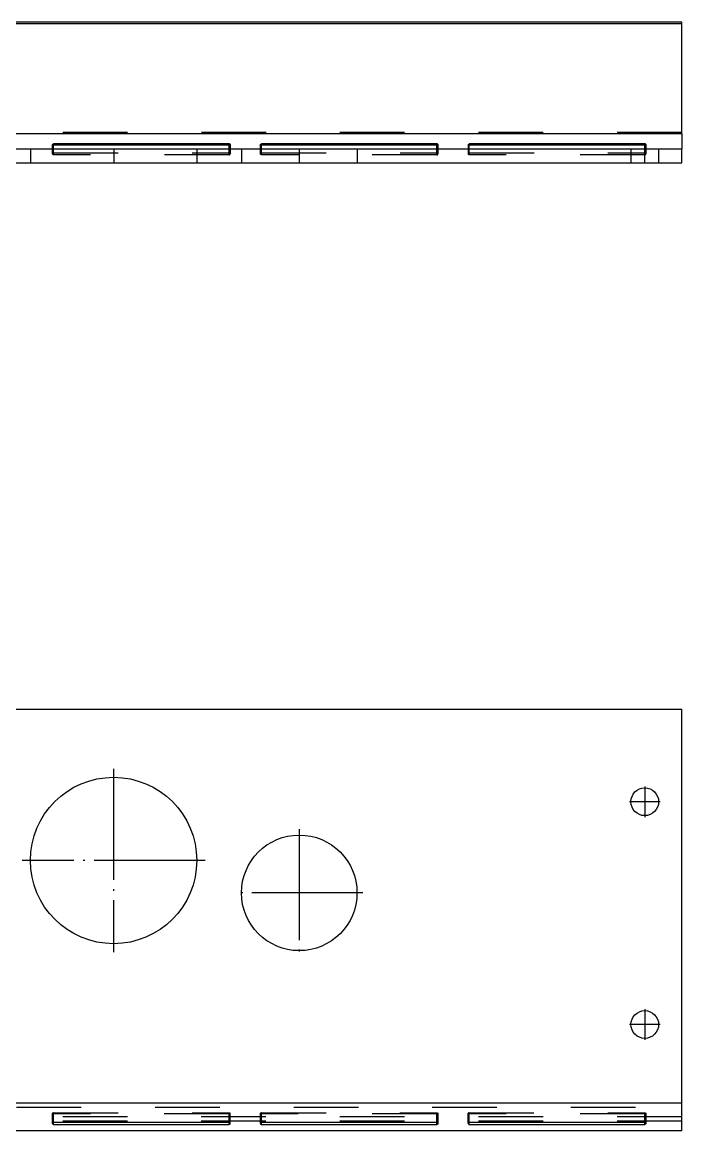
# Model space of a CAD drawing. Header units: millimetres. Extents: x 0 to 426, y 0 to 302.
# Drawn here: x 149.4 to 185.1, y 152.6 to 212.6 of the extents above; entities that cross this region are included whole.
import ezdxf

# ---------------------------------------------------------------- set-up
doc = ezdxf.new("R2010")
doc.units = ezdxf.units.MM
doc.linetypes.add('DASHED', pattern=[15, 7, -8])
doc.linetypes.add('DOT_CENTER', pattern=[14, 12, -1, 0, -1])
doc.layers.add('1', color=7, linetype='Continuous')

# ---------------------------------------------------------------- blocks, each defined once
blk = doc.blocks.new('plaat_achter__1', base_point=(73.17, 305.2))
at = {"color": 7, "linetype": 'Continuous'}
for p, q in [((73.17, 350.79), (370.17, 350.79)), ((370.17, 308.2), (370.17, 350.79)), ((370.17, 307.75), (370.17, 308.2)), ((370.17, 306.71), (370.17, 307.75)), ((321.17, 306.09), (302.17, 306.09)), ((302.17, 305.9), (321.17, 305.9)), ((343.67, 306.09), (324.67, 306.09)), ((324.67, 305.9), (343.67, 305.9)), ((366.17, 306.09), (347.17, 306.09)), ((347.17, 305.9), (366.17, 305.9)), ((370.17, 306.7), (370.17, 306.71)), ((370.17, 306.26), (370.17, 306.7)), ((370.17, 305.21), (370.17, 306.26)), ((370.17, 305.2), (73.17, 305.2)), ((370.17, 305.2), (370.17, 305.21))]:
    blk.add_line(p, q, dxfattribs=at)
at = {"color": 2, "linetype": 'Continuous'}
for p, q in [((370.17, 308.2), (73.17, 308.2)), ((302.17, 305.9), (302.17, 306.09)), ((321.17, 305.9), (321.17, 306.09)), ((324.67, 305.9), (324.67, 306.09)), ((343.67, 305.9), (343.67, 306.09)), ((347.17, 305.9), (347.17, 306.09)), ((366.17, 305.9), (366.17, 306.09))]:
    blk.add_line(p, q, dxfattribs=at)
at = {"color": 1, "linetype": 'DASHED'}
for p, q in [((73.17, 307.75), (370.17, 307.75)), ((302.17, 307.15), (321.17, 307.15)), ((302.17, 307.05), (302.17, 307.15)), ((302.17, 306.09), (302.17, 307.05)), ((321.17, 307.05), (302.17, 307.05)), ((321.17, 307.05), (321.17, 307.15)), ((321.17, 306.09), (321.17, 307.05)), ((324.67, 307.05), (324.67, 307.15)), ((324.67, 307.15), (343.67, 307.15)), ((324.67, 306.09), (324.67, 307.05)), ((343.67, 307.05), (324.67, 307.05)), ((343.67, 307.05), (343.67, 307.15)), ((343.67, 306.09), (343.67, 307.05)), ((347.17, 307.05), (347.17, 307.15)), ((347.17, 307.15), (366.17, 307.15)), ((347.17, 306.09), (347.17, 307.05)), ((366.17, 307.05), (347.17, 307.05)), ((366.17, 307.05), (366.17, 307.15)), ((366.17, 306.09), (366.17, 307.05)), ((370.17, 306.71), (73.17, 306.71)), ((370.17, 306.7), (73.17, 306.7)), ((370.17, 306.26), (73.17, 306.26)), ((370.17, 305.21), (73.17, 305.21))]:
    blk.add_line(p, q, dxfattribs=at)
at = {"color": 7, "linetype": 'Continuous'}
for centre, radius in [((308.68, 334.44), 9), ((366.17, 340.79), 1.5), ((328.77, 330.94), 6.25), ((366.17, 316.7), 1.5)]:
    blk.add_circle(centre, radius, dxfattribs=at)
at = {"color": 1, "linetype": 'DASHED'}
for points, knots in [([(302.17, 307.15), (302.17, 307.15), (302.16, 307.15), (302.14, 307.14), (302.13, 307.14), (302.11, 307.14), (302.11, 307.13), (302.1, 307.13), (302.09, 307.12), (302.09, 307.12), (302.08, 307.12), (302.08, 307.11), (302.08, 307.11), (302.08, 307.1), (302.08, 307.1), (302.07, 307.1), (302.07, 307.1), (302.07, 307.1)], [0, 0, 0, 0, 0.0195614, 0.0385141, 0.0506604, 0.0621149, 0.0728199, 0.0802609, 0.0873816, 0.09391, 0.0999876, 0.1062425, 0.111357, 0.1154896, 0.1187007, 0.1196185, 0.1205342, 0.1205342, 0.1205342, 0.1205342]), ([(302.07, 305.99), (302.07, 306.08), (302.07, 306.27), (302.07, 306.54), (302.07, 306.82), (302.07, 307), (302.07, 307.1)], [0, 0, 0, 0, 0.276479, 0.552958, 0.829437, 1.105916, 1.105916, 1.105916, 1.105916]), ([(302.07, 307.1), (302.07, 307.1), (302.07, 307.1), (302.08, 307.09), (302.08, 307.09), (302.08, 307.08), (302.08, 307.08), (302.09, 307.07), (302.1, 307.07), (302.1, 307.06), (302.11, 307.06), (302.13, 307.06), (302.14, 307.05), (302.15, 307.05), (302.16, 307.05), (302.17, 307.05), (302.17, 307.05), (302.17, 307.05)], [0, 0, 0, 0, 0.0009145, 0.00183, 0.0075486, 0.0135984, 0.020212, 0.028167, 0.0370234, 0.0468558, 0.0574736, 0.0688393, 0.0808826, 0.0927121, 0.103314, 0.1123262, 0.119363, 0.119363, 0.119363, 0.119363]), ([(321.17, 307.15), (321.18, 307.15), (321.19, 307.15), (321.21, 307.14), (321.22, 307.14), (321.23, 307.14), (321.24, 307.14), (321.24, 307.13), (321.25, 307.13), (321.26, 307.12), (321.26, 307.12), (321.27, 307.12), (321.27, 307.11), (321.27, 307.11), (321.27, 307.1), (321.27, 307.1), (321.27, 307.1), (321.27, 307.1), (321.27, 307.1)], [0, 0, 0, 0, 0.0195614, 0.0385141, 0.0450222, 0.0532166, 0.0626267, 0.0728235, 0.0802645, 0.0873851, 0.0939136, 0.0999912, 0.1062461, 0.1113605, 0.1154931, 0.1187042, 0.1196221, 0.1205377, 0.1205377, 0.1205377, 0.1205377]), ([(321.27, 307.1), (321.27, 307.1), (321.27, 307.1), (321.27, 307.09), (321.27, 307.09), (321.27, 307.09), (321.27, 307.08), (321.27, 307.08), (321.26, 307.07), (321.25, 307.07), (321.25, 307.06), (321.24, 307.06), (321.23, 307.06), (321.22, 307.05), (321.21, 307.05), (321.19, 307.05), (321.18, 307.05), (321.17, 307.05)], [0, 0, 0, 0, 0.0009148, 0.00183, 0.0051044, 0.0092022, 0.0141892, 0.0202266, 0.0281817, 0.037038, 0.0468704, 0.0567634, 0.0660165, 0.0742132, 0.0809005, 0.0998537, 0.1193709, 0.1193709, 0.1193709, 0.1193709]), ([(321.27, 307.1), (321.27, 307), (321.27, 306.82), (321.27, 306.54), (321.27, 306.27), (321.27, 306.08), (321.27, 305.99)], [0, 0, 0, 0, 0.276479, 0.552958, 0.829437, 1.105916, 1.105916, 1.105916, 1.105916]), ([(324.67, 307.15), (324.67, 307.15), (324.66, 307.15), (324.65, 307.15), (324.64, 307.14), (324.64, 307.14), (324.63, 307.14), (324.62, 307.14), (324.61, 307.14), (324.6, 307.13), (324.6, 307.13), (324.59, 307.12), (324.58, 307.12), (324.58, 307.11), (324.58, 307.11), (324.57, 307.1), (324.57, 307.1), (324.57, 307.1), (324.57, 307.1)], [0, 0, 0, 0, 0.0122462, 0.0228724, 0.0317005, 0.0385265, 0.0450346, 0.053229, 0.062639, 0.0728358, 0.0827955, 0.0918324, 0.0999945, 0.1052596, 0.1116033, 0.1186884, 0.1196062, 0.1205219, 0.1205219, 0.1205219, 0.1205219]), ([(324.57, 305.99), (324.57, 306.08), (324.57, 306.27), (324.57, 306.54), (324.57, 306.82), (324.57, 307), (324.57, 307.1)], [0, 0, 0, 0, 0.276479, 0.552958, 0.829437, 1.105916, 1.105916, 1.105916, 1.105916]), ([(324.57, 307.1), (324.57, 307.1), (324.57, 307.1), (324.57, 307.09), (324.58, 307.09), (324.58, 307.09), (324.58, 307.08), (324.58, 307.08), (324.59, 307.08), (324.59, 307.07), (324.6, 307.07), (324.6, 307.06), (324.61, 307.06), (324.63, 307.06), (324.64, 307.05), (324.66, 307.05), (324.67, 307.05), (324.67, 307.05)], [0, 0, 0, 0, 0.0009043, 0.00183, 0.0051044, 0.0092022, 0.0141892, 0.0202266, 0.024533, 0.030326, 0.0377182, 0.0468796, 0.0574975, 0.0688632, 0.0809064, 0.0998596, 0.1193768, 0.1193768, 0.1193768, 0.1193768]), ([(343.67, 307.15), (343.68, 307.15), (343.68, 307.15), (343.69, 307.15), (343.7, 307.14), (343.71, 307.14), (343.72, 307.14), (343.73, 307.14), (343.74, 307.13), (343.75, 307.13), (343.75, 307.13), (343.76, 307.12), (343.76, 307.12), (343.77, 307.12), (343.77, 307.11), (343.77, 307.11), (343.77, 307.1), (343.77, 307.1), (343.77, 307.1), (343.77, 307.1)], [0, 0, 0, 0, 0.0070994, 0.0161151, 0.0266978, 0.0385263, 0.0499306, 0.0594701, 0.0671237, 0.0728364, 0.0797134, 0.0873979, 0.0944861, 0.1000039, 0.105269, 0.1116127, 0.1186979, 0.1196157, 0.1205314, 0.1205314, 0.1205314, 0.1205314]), ([(343.77, 307.1), (343.77, 307.1), (343.77, 307.1), (343.77, 307.09), (343.77, 307.09), (343.77, 307.09), (343.77, 307.08), (343.77, 307.08), (343.76, 307.07), (343.75, 307.07), (343.75, 307.06), (343.74, 307.06), (343.73, 307.06), (343.72, 307.06), (343.71, 307.05), (343.69, 307.05), (343.68, 307.05), (343.67, 307.05)], [0, 0, 0, 0, 0.0009138, 0.00183, 0.0051044, 0.0092022, 0.0141892, 0.0202266, 0.0300843, 0.0392672, 0.0468665, 0.0525092, 0.060069, 0.0695278, 0.0808972, 0.0998504, 0.1193676, 0.1193676, 0.1193676, 0.1193676]), ([(343.77, 307.1), (343.77, 307), (343.77, 306.82), (343.77, 306.54), (343.77, 306.27), (343.77, 306.08), (343.77, 305.99)], [0, 0, 0, 0, 0.276479, 0.552958, 0.829437, 1.105916, 1.105916, 1.105916, 1.105916]), ([(347.17, 307.15), (347.17, 307.15), (347.17, 307.15), (347.16, 307.15), (347.15, 307.14), (347.14, 307.14), (347.13, 307.14), (347.12, 307.14), (347.11, 307.14), (347.11, 307.13), (347.1, 307.13), (347.09, 307.12), (347.09, 307.12), (347.08, 307.12), (347.08, 307.11), (347.08, 307.11), (347.08, 307.1), (347.07, 307.1), (347.07, 307.1), (347.07, 307.1), (347.07, 307.1)], [0, 0, 0, 0, 0.0070994, 0.016115, 0.0266978, 0.0385263, 0.0450344, 0.0532288, 0.0626389, 0.0728357, 0.0797126, 0.0873971, 0.0939256, 0.1000032, 0.1062581, 0.1113726, 0.1155052, 0.1187162, 0.119634, 0.1205498, 0.1205498, 0.1205498, 0.1205498]), ([(347.07, 305.99), (347.07, 306.08), (347.07, 306.27), (347.07, 306.54), (347.07, 306.82), (347.07, 307), (347.07, 307.1)], [0, 0, 0, 0, 0.276479, 0.552958, 0.829437, 1.105916, 1.105916, 1.105916, 1.105916]), ([(347.07, 307.1), (347.07, 307.1), (347.07, 307.1), (347.07, 307.09), (347.08, 307.09), (347.08, 307.08), (347.08, 307.08), (347.09, 307.07), (347.1, 307.07), (347.1, 307.06), (347.11, 307.06), (347.13, 307.06), (347.14, 307.05), (347.16, 307.05), (347.17, 307.05), (347.17, 307.05)], [0, 0, 0, 0, 0.0009148, 0.00183, 0.0075486, 0.0135984, 0.020212, 0.028167, 0.0370234, 0.0468558, 0.0574736, 0.0688393, 0.0808826, 0.0998358, 0.119353, 0.119353, 0.119353, 0.119353]), ([(366.17, 307.15), (366.18, 307.15), (366.18, 307.15), (366.19, 307.15), (366.2, 307.14), (366.21, 307.14), (366.22, 307.14), (366.23, 307.14), (366.24, 307.14), (366.24, 307.13), (366.25, 307.13), (366.26, 307.12), (366.26, 307.12), (366.27, 307.12), (366.27, 307.11), (366.27, 307.11), (366.27, 307.1), (366.27, 307.1), (366.27, 307.1), (366.27, 307.1), (366.27, 307.1)], [0, 0, 0, 0, 0.0070994, 0.016115, 0.0266978, 0.0385263, 0.0450344, 0.0532288, 0.0626389, 0.0728357, 0.0797126, 0.0873971, 0.0939256, 0.1000032, 0.1062581, 0.1113726, 0.1155052, 0.1187162, 0.119634, 0.1205498, 0.1205498, 0.1205498, 0.1205498]), ([(366.27, 307.1), (366.27, 307.1), (366.27, 307.1), (366.27, 307.09), (366.27, 307.09), (366.27, 307.09), (366.27, 307.08), (366.27, 307.08), (366.26, 307.08), (366.26, 307.07), (366.25, 307.07), (366.25, 307.06), (366.24, 307.06), (366.23, 307.06), (366.22, 307.06), (366.21, 307.05), (366.21, 307.05), (366.2, 307.05), (366.19, 307.05), (366.18, 307.05), (366.17, 307.05)], [0, 0, 0, 0, 0.0009148, 0.00183, 0.0051044, 0.0092022, 0.0141892, 0.0202266, 0.024533, 0.030326, 0.0377182, 0.0468796, 0.0525224, 0.0600822, 0.0695409, 0.0809104, 0.087536, 0.0962993, 0.1069827, 0.119391, 0.119391, 0.119391, 0.119391]), ([(366.27, 307.1), (366.27, 307), (366.27, 306.82), (366.27, 306.54), (366.27, 306.27), (366.27, 306.08), (366.27, 305.99)], [0, 0, 0, 0, 0.276479, 0.552958, 0.829437, 1.105916, 1.105916, 1.105916, 1.105916])]:
    blk.add_open_spline(points, degree=3, knots=knots, dxfattribs=at)
at = {"color": 7, "linetype": 'Continuous'}
for points, knots in [([(302.17, 306.09), (302.17, 306.09), (302.17, 306.09), (302.17, 306.09), (302.15, 306.09), (302.14, 306.08), (302.13, 306.08), (302.12, 306.07), (302.11, 306.07), (302.1, 306.06), (302.09, 306.05), (302.08, 306.03), (302.08, 306.01), (302.08, 306), (302.07, 305.99)], [0, 0, 0, 0, 0.0021794, 0.0043588, 0.0218947, 0.0392468, 0.0490477, 0.0589096, 0.0696099, 0.0785598, 0.0980875, 0.117548, 0.1367185, 0.1558064, 0.1558064, 0.1558064, 0.1558064]), ([(302.07, 305.99), (302.08, 305.98), (302.08, 305.97), (302.08, 305.96), (302.09, 305.94), (302.1, 305.93), (302.1, 305.92), (302.11, 305.92), (302.12, 305.91), (302.13, 305.91), (302.14, 305.9), (302.15, 305.9), (302.16, 305.9), (302.17, 305.9), (302.17, 305.9), (302.17, 305.9), (302.17, 305.9)], [0, 0, 0, 0, 0.0187787, 0.0375501, 0.0527084, 0.0653808, 0.0751296, 0.0853783, 0.0941846, 0.1045799, 0.1134728, 0.1273892, 0.1391098, 0.1482067, 0.1503861, 0.1525654, 0.1525654, 0.1525654, 0.1525654]), ([(321.17, 306.09), (321.18, 306.09), (321.18, 306.09), (321.18, 306.09), (321.19, 306.09), (321.2, 306.09), (321.21, 306.08), (321.22, 306.08), (321.23, 306.07), (321.24, 306.07), (321.25, 306.06), (321.25, 306.05), (321.26, 306.05), (321.26, 306.04), (321.27, 306.03), (321.27, 306.02), (321.27, 306.01), (321.27, 306), (321.27, 305.99), (321.27, 305.99)], [0, 0, 0, 0, 0.0021791, 0.0043588, 0.0182606, 0.0300063, 0.0392703, 0.0499551, 0.0589329, 0.0679012, 0.0785831, 0.0892693, 0.0981666, 0.1087949, 0.1176166, 0.1272435, 0.1368767, 0.1456097, 0.1559223, 0.1559223, 0.1559223, 0.1559223]), ([(321.27, 305.99), (321.27, 305.98), (321.27, 305.97), (321.27, 305.95), (321.26, 305.94), (321.25, 305.92), (321.23, 305.91), (321.22, 305.91), (321.21, 305.9), (321.2, 305.9), (321.19, 305.9), (321.18, 305.9), (321.18, 305.9), (321.18, 305.9), (321.17, 305.9)], [0, 0, 0, 0, 0.0187786, 0.0375501, 0.0562791, 0.0750961, 0.090526, 0.1034829, 0.1134252, 0.1273415, 0.1390622, 0.1481591, 0.1503385, 0.1525178, 0.1525178, 0.1525178, 0.1525178]), ([(324.67, 306.09), (324.67, 306.09), (324.67, 306.09), (324.67, 306.09), (324.66, 306.09), (324.65, 306.09), (324.64, 306.08), (324.63, 306.08), (324.62, 306.07), (324.61, 306.07), (324.6, 306.06), (324.6, 306.05), (324.59, 306.05), (324.59, 306.04), (324.58, 306.03), (324.58, 306.02), (324.58, 306.01), (324.57, 306), (324.57, 305.99), (324.57, 305.99)], [0, 0, 0, 0, 0.0021791, 0.0043588, 0.0134892, 0.0252366, 0.0392702, 0.049955, 0.0589328, 0.0687317, 0.0785832, 0.0892694, 0.0981666, 0.1078821, 0.1176169, 0.1281423, 0.1368767, 0.1472688, 0.1559224, 0.1559224, 0.1559224, 0.1559224]), ([(324.57, 305.99), (324.57, 305.99), (324.57, 305.98), (324.58, 305.97), (324.58, 305.96), (324.58, 305.95), (324.59, 305.95), (324.59, 305.94), (324.6, 305.93), (324.61, 305.92), (324.62, 305.91), (324.63, 305.91), (324.64, 305.9), (324.65, 305.9), (324.67, 305.9), (324.67, 305.9), (324.67, 305.9), (324.67, 305.9)], [0, 0, 0, 0, 0.0086552, 0.0188566, 0.029009, 0.0375998, 0.0469835, 0.0563407, 0.0664851, 0.0751949, 0.0906249, 0.1035818, 0.113524, 0.1307898, 0.1482385, 0.1504179, 0.1525972, 0.1525972, 0.1525972, 0.1525972]), ([(343.67, 306.09), (343.68, 306.09), (343.68, 306.09), (343.68, 306.09), (343.69, 306.09), (343.7, 306.09), (343.72, 306.08), (343.73, 306.07), (343.74, 306.06), (343.75, 306.05), (343.76, 306.05), (343.76, 306.04), (343.77, 306.03), (343.77, 306.02), (343.77, 306.01), (343.77, 306), (343.77, 305.99), (343.77, 305.99)], [0, 0, 0, 0, 0.0021791, 0.0043588, 0.0182606, 0.0300063, 0.0392703, 0.0589029, 0.078537, 0.0892232, 0.0981205, 0.107836, 0.1175707, 0.1280962, 0.1368306, 0.1472226, 0.1558763, 0.1558763, 0.1558763, 0.1558763]), ([(343.77, 305.99), (343.77, 305.98), (343.77, 305.97), (343.77, 305.96), (343.76, 305.95), (343.76, 305.94), (343.75, 305.93), (343.74, 305.92), (343.73, 305.91), (343.72, 305.9), (343.7, 305.9), (343.69, 305.9), (343.68, 305.9), (343.68, 305.9), (343.68, 305.9), (343.67, 305.9)], [0, 0, 0, 0, 0.0187786, 0.03755, 0.0476602, 0.0562907, 0.0657349, 0.0751451, 0.0942383, 0.1134441, 0.1273605, 0.1390812, 0.1481781, 0.1503573, 0.1525367, 0.1525367, 0.1525367, 0.1525367]), ([(347.17, 306.09), (347.17, 306.09), (347.17, 306.09), (347.17, 306.09), (347.16, 306.09), (347.15, 306.09), (347.14, 306.08), (347.13, 306.08), (347.12, 306.07), (347.11, 306.07), (347.1, 306.06), (347.1, 306.05), (347.09, 306.05), (347.09, 306.04), (347.08, 306.03), (347.08, 306.01), (347.08, 306), (347.07, 305.99)], [0, 0, 0, 0, 0.0021794, 0.0043588, 0.0182606, 0.0300063, 0.0392703, 0.0499551, 0.0589328, 0.0696332, 0.0785831, 0.0875187, 0.0981665, 0.107882, 0.1176168, 0.1367873, 0.1558752, 0.1558752, 0.1558752, 0.1558752]), ([(347.07, 305.99), (347.07, 305.99), (347.08, 305.98), (347.08, 305.97), (347.08, 305.96), (347.08, 305.95), (347.09, 305.95), (347.09, 305.94), (347.1, 305.93), (347.1, 305.92), (347.11, 305.92), (347.12, 305.91), (347.13, 305.91), (347.14, 305.9), (347.15, 305.9), (347.16, 305.9), (347.17, 305.9), (347.17, 305.9), (347.17, 305.9), (347.17, 305.9)], [0, 0, 0, 0, 0.0094331, 0.0188568, 0.0282371, 0.0376002, 0.0469838, 0.056341, 0.0649434, 0.0751953, 0.0838624, 0.0942502, 0.1030063, 0.1135385, 0.1225246, 0.1342194, 0.1482725, 0.1504518, 0.1526312, 0.1526312, 0.1526312, 0.1526312]), ([(366.17, 306.09), (366.18, 306.09), (366.18, 306.09), (366.18, 306.09), (366.2, 306.09), (366.21, 306.08), (366.22, 306.08), (366.23, 306.07), (366.24, 306.07), (366.25, 306.06), (366.25, 306.05), (366.26, 306.05), (366.26, 306.04), (366.27, 306.03), (366.27, 306.01), (366.27, 306), (366.27, 305.99)], [0, 0, 0, 0, 0.0021791, 0.0043588, 0.0218947, 0.0392468, 0.048232, 0.0589094, 0.0678778, 0.0785597, 0.0892458, 0.0981431, 0.1078586, 0.1175933, 0.1367638, 0.1558517, 0.1558517, 0.1558517, 0.1558517]), ([(366.27, 305.99), (366.27, 305.99), (366.27, 305.98), (366.27, 305.97), (366.27, 305.96), (366.27, 305.95), (366.26, 305.94), (366.25, 305.93), (366.25, 305.92), (366.24, 305.92), (366.23, 305.91), (366.22, 305.91), (366.21, 305.9), (366.2, 305.9), (366.19, 305.9), (366.18, 305.9), (366.18, 305.9), (366.18, 305.9), (366.17, 305.9)], [0, 0, 0, 0, 0.0102563, 0.0188566, 0.0274546, 0.0375998, 0.0527581, 0.0654306, 0.0751794, 0.0838465, 0.0942343, 0.1038935, 0.1135227, 0.1274391, 0.1391597, 0.1482566, 0.150436, 0.1526153, 0.1526153, 0.1526153, 0.1526153])]:
    blk.add_open_spline(points, degree=3, knots=knots, dxfattribs=at)
at = {"layer": '1', "color": 30, "linetype": 'DOT_CENTER', "true_color": 0xff8000}
for p, q in [((308.68, 344.34), (308.68, 324.54)), ((366.17, 342.44), (366.17, 339.14)), ((367.82, 340.79), (364.52, 340.79)), ((328.77, 337.81), (328.77, 324.06)), ((318.58, 334.44), (298.78, 334.44)), ((335.65, 330.94), (321.9, 330.94)), ((366.17, 318.35), (366.17, 315.05)), ((367.82, 316.7), (364.52, 316.7))]:
    blk.add_line(p, q, dxfattribs=at)
blk = doc.blocks.new('Front1', base_point=(221.68, 328))
blk.add_blockref('plaat_achter__1', (73.17, 305.2))
blk = doc.blocks.new('plaat_achter__3', base_point=(73.17, 409.89))
at = {"color": 7, "linetype": 'Continuous'}
for p, q in [((370.17, 425.1), (73.17, 425.1)), ((73.17, 424.97), (370.17, 424.97)), ((370.17, 424.97), (370.17, 425.1)), ((370.17, 413.15), (370.17, 424.97)), ((370.17, 413.02), (370.17, 413.15)), ((370.17, 413.02), (370.17, 411.39)), ((294.67, 411.39), (299.68, 411.39)), ((299.68, 411.39), (317.68, 411.39)), ((321.17, 411.93), (302.17, 411.93)), ((302.17, 411.82), (321.17, 411.82)), ((317.68, 411.39), (322.52, 411.39)), ((322.52, 411.39), (335.02, 411.39)), ((343.67, 411.93), (324.67, 411.93)), ((324.67, 411.82), (343.67, 411.82)), ((335.02, 411.39), (364.67, 411.39)), ((366.17, 411.93), (347.17, 411.93)), ((347.17, 411.82), (366.17, 411.82)), ((364.67, 411.39), (367.67, 411.39)), ((367.67, 411.39), (370.17, 411.39)), ((370.17, 409.89), (370.17, 411.39)), ((294.67, 409.89), (299.68, 409.89)), ((299.68, 409.89), (317.68, 409.89)), ((317.68, 409.89), (322.52, 409.89)), ((322.52, 409.89), (335.02, 409.89)), ((335.02, 409.89), (364.67, 409.89)), ((364.67, 409.89), (367.67, 409.89)), ((367.67, 409.89), (370.17, 409.89))]:
    blk.add_line(p, q, dxfattribs=at)
at = {"color": 1, "linetype": 'DASHED'}
for p, q in [((370.17, 413.15), (73.17, 413.15)), ((299.68, 411.39), (299.68, 409.89)), ((302.17, 410.97), (302.17, 411.82)), ((317.68, 411.39), (317.68, 409.89)), ((321.17, 410.97), (321.17, 411.82)), ((322.52, 411.39), (322.52, 409.89)), ((324.67, 410.97), (324.67, 411.82)), ((335.02, 411.39), (335.02, 409.89)), ((343.67, 410.97), (343.67, 411.82)), ((347.17, 410.97), (347.17, 411.82)), ((364.67, 409.89), (364.67, 411.39)), ((366.17, 410.97), (366.17, 411.82)), ((367.67, 409.89), (367.67, 411.39)), ((302.17, 410.76), (302.17, 410.97)), ((302.17, 410.97), (321.17, 410.97)), ((321.17, 410.76), (302.17, 410.76)), ((321.17, 410.76), (321.17, 410.97)), ((324.67, 410.97), (343.67, 410.97)), ((324.67, 410.76), (324.67, 410.97)), ((343.67, 410.76), (324.67, 410.76)), ((343.67, 410.76), (343.67, 410.97)), ((347.17, 410.76), (347.17, 410.97)), ((347.17, 410.97), (366.17, 410.97)), ((366.17, 410.76), (347.17, 410.76)), ((366.17, 410.76), (366.17, 410.97))]:
    blk.add_line(p, q, dxfattribs=at)
at = {"color": 2, "linetype": 'Continuous'}
for p, q in [((370.17, 413.02), (73.17, 413.02)), ((302.17, 411.82), (302.17, 411.93)), ((321.17, 411.82), (321.17, 411.93)), ((324.67, 411.82), (324.67, 411.93)), ((343.67, 411.82), (343.67, 411.93)), ((347.17, 411.82), (347.17, 411.93)), ((366.17, 411.82), (366.17, 411.93))]:
    blk.add_line(p, q, dxfattribs=at)
at = {"color": 7, "linetype": 'Continuous'}
for points, knots in [([(302.07, 411.87), (302.07, 411.87), (302.07, 411.87), (302.07, 411.88), (302.08, 411.88), (302.08, 411.89), (302.08, 411.89), (302.09, 411.9), (302.09, 411.9), (302.1, 411.91), (302.11, 411.91), (302.11, 411.91), (302.13, 411.92), (302.14, 411.92), (302.16, 411.93), (302.17, 411.93), (302.17, 411.93)], [0, 0, 0, 0, 0.0009783, 0.0020004, 0.0096948, 0.0164935, 0.0220652, 0.0278506, 0.0351893, 0.0425084, 0.0500986, 0.06096, 0.0725165, 0.0847198, 0.1037141, 0.123276, 0.123276, 0.123276, 0.123276]), ([(302.17, 411.82), (302.17, 411.82), (302.17, 411.82), (302.16, 411.82), (302.15, 411.82), (302.13, 411.82), (302.12, 411.83), (302.11, 411.83), (302.1, 411.84), (302.09, 411.84), (302.09, 411.85), (302.08, 411.85), (302.08, 411.86), (302.08, 411.86), (302.08, 411.87), (302.07, 411.87), (302.07, 411.87), (302.07, 411.87), (302.07, 411.87)], [0, 0, 0, 0, 0.0070416, 0.0160563, 0.0266669, 0.0385244, 0.0564435, 0.0728553, 0.0822264, 0.0898512, 0.095878, 0.1003906, 0.1068058, 0.1121693, 0.1166138, 0.1201778, 0.1211765, 0.1221748, 0.1221748, 0.1221748, 0.1221748]), ([(321.27, 411.87), (321.27, 411.87), (321.27, 411.87), (321.27, 411.88), (321.27, 411.88), (321.27, 411.89), (321.27, 411.89), (321.26, 411.9), (321.26, 411.9), (321.25, 411.91), (321.25, 411.91), (321.24, 411.91), (321.23, 411.92), (321.22, 411.92), (321.21, 411.92), (321.19, 411.93), (321.18, 411.93), (321.17, 411.93)], [0, 0, 0, 0, 0.0009876, 0.0020004, 0.0083236, 0.0149511, 0.0220698, 0.0265374, 0.0326542, 0.0404694, 0.0501027, 0.0590489, 0.0667088, 0.0745963, 0.084729, 0.1037233, 0.1232851, 0.1232851, 0.1232851, 0.1232851]), ([(321.17, 411.82), (321.18, 411.82), (321.18, 411.82), (321.19, 411.82), (321.2, 411.82), (321.21, 411.82), (321.22, 411.83), (321.23, 411.83), (321.24, 411.83), (321.25, 411.84), (321.25, 411.84), (321.26, 411.85), (321.27, 411.85), (321.27, 411.86), (321.27, 411.86), (321.27, 411.87), (321.27, 411.87), (321.27, 411.87), (321.27, 411.87), (321.27, 411.87)], [0, 0, 0, 0, 0.0070416, 0.0160563, 0.0266669, 0.0385244, 0.0452207, 0.0534656, 0.0628164, 0.0728732, 0.0829219, 0.0920698, 0.1003987, 0.1068139, 0.1121774, 0.1166219, 0.1201859, 0.1211845, 0.1221829, 0.1221829, 0.1221829, 0.1221829]), ([(324.57, 411.87), (324.57, 411.87), (324.57, 411.87), (324.57, 411.88), (324.58, 411.88), (324.58, 411.89), (324.58, 411.89), (324.59, 411.9), (324.59, 411.9), (324.6, 411.91), (324.6, 411.91), (324.61, 411.91), (324.62, 411.92), (324.63, 411.92), (324.64, 411.92), (324.64, 411.92), (324.65, 411.92), (324.66, 411.93), (324.67, 411.93), (324.67, 411.93)], [0, 0, 0, 0, 0.0009995, 0.0020004, 0.0083236, 0.0149511, 0.0220698, 0.028971, 0.0351936, 0.0416944, 0.0501029, 0.0559063, 0.0636502, 0.0732671, 0.0847289, 0.091562, 0.1004018, 0.1110403, 0.1232995, 0.1232995, 0.1232995, 0.1232995]), ([(324.67, 411.82), (324.67, 411.82), (324.67, 411.82), (324.66, 411.82), (324.65, 411.82), (324.63, 411.82), (324.62, 411.83), (324.61, 411.83), (324.6, 411.84), (324.59, 411.84), (324.59, 411.85), (324.58, 411.85), (324.58, 411.86), (324.58, 411.86), (324.57, 411.87), (324.57, 411.87), (324.57, 411.87), (324.57, 411.87)], [0, 0, 0, 0, 0.0070416, 0.0160563, 0.0266669, 0.0385244, 0.0564435, 0.0728553, 0.0822263, 0.0898512, 0.095878, 0.1003906, 0.1074133, 0.1139338, 0.1201641, 0.1211628, 0.1221611, 0.1221611, 0.1221611, 0.1221611]), ([(343.77, 411.87), (343.77, 411.87), (343.77, 411.87), (343.77, 411.88), (343.77, 411.88), (343.77, 411.88), (343.77, 411.89), (343.77, 411.89), (343.76, 411.9), (343.76, 411.9), (343.75, 411.91), (343.75, 411.91), (343.74, 411.91), (343.73, 411.92), (343.72, 411.92), (343.71, 411.92), (343.69, 411.93), (343.68, 411.93), (343.67, 411.93)], [0, 0, 0, 0, 0.0009974, 0.0020004, 0.0055072, 0.0099849, 0.0154669, 0.022083, 0.0265507, 0.0326674, 0.0404826, 0.050116, 0.0590621, 0.066722, 0.0746095, 0.0847422, 0.1037365, 0.1232983, 0.1232983, 0.1232983, 0.1232983]), ([(343.67, 411.82), (343.68, 411.82), (343.68, 411.82), (343.69, 411.82), (343.7, 411.82), (343.71, 411.82), (343.72, 411.83), (343.73, 411.83), (343.74, 411.83), (343.75, 411.84), (343.75, 411.84), (343.76, 411.84), (343.76, 411.85), (343.77, 411.85), (343.77, 411.86), (343.77, 411.86), (343.77, 411.87), (343.77, 411.87), (343.77, 411.87), (343.77, 411.87)], [0, 0, 0, 0, 0.0070416, 0.0160563, 0.0266669, 0.0385244, 0.0499484, 0.0594865, 0.0671397, 0.0728739, 0.0822449, 0.0898697, 0.0958965, 0.1004091, 0.1059187, 0.1125954, 0.1201782, 0.1211768, 0.1221752, 0.1221752, 0.1221752, 0.1221752]), ([(347.07, 411.87), (347.07, 411.87), (347.07, 411.87), (347.07, 411.88), (347.08, 411.88), (347.08, 411.89), (347.08, 411.89), (347.09, 411.9), (347.09, 411.9), (347.1, 411.91), (347.11, 411.91), (347.12, 411.92), (347.13, 411.92), (347.14, 411.92), (347.15, 411.92), (347.16, 411.93), (347.17, 411.93), (347.17, 411.93)], [0, 0, 0, 0, 0.0010003, 0.0020004, 0.0083236, 0.0149511, 0.0220698, 0.0265375, 0.0326542, 0.0404694, 0.0501028, 0.06665, 0.084709, 0.0915421, 0.1003819, 0.1110204, 0.1232797, 0.1232797, 0.1232797, 0.1232797]), ([(347.17, 411.82), (347.17, 411.82), (347.16, 411.82), (347.15, 411.82), (347.14, 411.82), (347.13, 411.83), (347.12, 411.83), (347.11, 411.83), (347.1, 411.84), (347.09, 411.84), (347.08, 411.85), (347.08, 411.86), (347.08, 411.86), (347.08, 411.87), (347.07, 411.87), (347.07, 411.87), (347.07, 411.87), (347.07, 411.87)], [0, 0, 0, 0, 0.0123949, 0.0230801, 0.0318632, 0.0385246, 0.0564437, 0.0728555, 0.0805869, 0.0900515, 0.1003769, 0.1067921, 0.1121556, 0.1166001, 0.1201642, 0.1211628, 0.1221612, 0.1221612, 0.1221612, 0.1221612]), ([(366.27, 411.87), (366.27, 411.87), (366.27, 411.87), (366.27, 411.88), (366.27, 411.88), (366.27, 411.89), (366.27, 411.89), (366.26, 411.9), (366.26, 411.9), (366.25, 411.91), (366.25, 411.91), (366.24, 411.91), (366.23, 411.92), (366.22, 411.92), (366.21, 411.92), (366.21, 411.92), (366.2, 411.92), (366.19, 411.93), (366.18, 411.93), (366.17, 411.93)], [0, 0, 0, 0, 0.0009781, 0.0020004, 0.0083236, 0.0149511, 0.0220698, 0.0284215, 0.0351939, 0.0416946, 0.0501031, 0.0559066, 0.0636505, 0.0732674, 0.0847292, 0.0915623, 0.1004021, 0.1110406, 0.1232998, 0.1232998, 0.1232998, 0.1232998]), ([(366.17, 411.82), (366.18, 411.82), (366.18, 411.82), (366.19, 411.82), (366.2, 411.82), (366.22, 411.82), (366.23, 411.83), (366.24, 411.83), (366.25, 411.84), (366.26, 411.84), (366.26, 411.85), (366.27, 411.85), (366.27, 411.86), (366.27, 411.86), (366.27, 411.87), (366.27, 411.87), (366.27, 411.87), (366.27, 411.87)], [0, 0, 0, 0, 0.0070416, 0.0160563, 0.0266669, 0.0385244, 0.0564435, 0.0728553, 0.0822264, 0.0898512, 0.095878, 0.1003906, 0.1074133, 0.1139338, 0.1201641, 0.1211626, 0.1221611, 0.1221611, 0.1221611, 0.1221611])]:
    blk.add_open_spline(points, degree=3, knots=knots, dxfattribs=at)
at = {"color": 1, "linetype": 'DASHED'}
for points, knots in [([(302.07, 410.86), (302.07, 410.94), (302.07, 411.11), (302.07, 411.37), (302.07, 411.62), (302.07, 411.79), (302.07, 411.87)], [0, 0, 0, 0, 0.253346, 0.506693, 0.760039, 1.013385, 1.013385, 1.013385, 1.013385]), ([(321.27, 411.87), (321.27, 411.79), (321.27, 411.62), (321.27, 411.37), (321.27, 411.11), (321.27, 410.94), (321.27, 410.86)], [0, 0, 0, 0, 0.253346, 0.506693, 0.760039, 1.013385, 1.013385, 1.013385, 1.013385]), ([(324.57, 410.86), (324.57, 410.94), (324.57, 411.11), (324.57, 411.37), (324.57, 411.62), (324.57, 411.79), (324.57, 411.87)], [0, 0, 0, 0, 0.253346, 0.506693, 0.760039, 1.013386, 1.013386, 1.013386, 1.013386]), ([(343.77, 411.87), (343.77, 411.79), (343.77, 411.62), (343.77, 411.37), (343.77, 411.11), (343.77, 410.94), (343.77, 410.86)], [0, 0, 0, 0, 0.253346, 0.506693, 0.760039, 1.013385, 1.013385, 1.013385, 1.013385]), ([(347.07, 410.86), (347.07, 410.94), (347.07, 411.11), (347.07, 411.37), (347.07, 411.62), (347.07, 411.79), (347.07, 411.87)], [0, 0, 0, 0, 0.253346, 0.506693, 0.760039, 1.013386, 1.013386, 1.013386, 1.013386]), ([(366.27, 411.87), (366.27, 411.79), (366.27, 411.62), (366.27, 411.37), (366.27, 411.11), (366.27, 410.94), (366.27, 410.86)], [0, 0, 0, 0, 0.253346, 0.506693, 0.760039, 1.013385, 1.013385, 1.013385, 1.013385]), ([(302.07, 410.86), (302.07, 410.86), (302.07, 410.87), (302.08, 410.88), (302.08, 410.89), (302.08, 410.9), (302.09, 410.91), (302.09, 410.92), (302.1, 410.93), (302.1, 410.93), (302.11, 410.94), (302.12, 410.95), (302.13, 410.95), (302.14, 410.96), (302.15, 410.96), (302.16, 410.97), (302.17, 410.97), (302.17, 410.97), (302.17, 410.97), (302.17, 410.97)], [0, 0, 0, 0, 0.0103797, 0.0207473, 0.0311814, 0.0415689, 0.0528864, 0.0623405, 0.0735787, 0.0829403, 0.0931707, 0.1032792, 0.1133621, 0.1233262, 0.1374875, 0.1492747, 0.1584066, 0.1605865, 0.1627657, 0.1627657, 0.1627657, 0.1627657]), ([(302.17, 410.76), (302.17, 410.76), (302.17, 410.76), (302.17, 410.76), (302.16, 410.76), (302.15, 410.76), (302.14, 410.76), (302.13, 410.77), (302.12, 410.77), (302.11, 410.78), (302.1, 410.79), (302.1, 410.79), (302.09, 410.8), (302.08, 410.82), (302.08, 410.84), (302.07, 410.85), (302.07, 410.86)], [0, 0, 0, 0, 0.0021794, 0.0043588, 0.0184117, 0.0301657, 0.0392629, 0.048292, 0.0589428, 0.0680206, 0.078707, 0.0889136, 0.1023797, 0.1187082, 0.1390794, 0.1595799, 0.1595799, 0.1595799, 0.1595799]), ([(321.27, 410.86), (321.27, 410.87), (321.27, 410.88), (321.27, 410.9), (321.26, 410.91), (321.26, 410.92), (321.25, 410.93), (321.24, 410.94), (321.23, 410.95), (321.22, 410.96), (321.2, 410.96), (321.19, 410.97), (321.18, 410.97), (321.18, 410.97), (321.18, 410.97), (321.17, 410.97)], [0, 0, 0, 0, 0.0207846, 0.0415247, 0.0509909, 0.0622963, 0.0717041, 0.082896, 0.1032154, 0.1232313, 0.1325775, 0.1443833, 0.1583116, 0.1604915, 0.1626707, 0.1626707, 0.1626707, 0.1626707]), ([(321.17, 410.76), (321.18, 410.76), (321.18, 410.76), (321.18, 410.76), (321.19, 410.76), (321.2, 410.76), (321.21, 410.76), (321.22, 410.77), (321.23, 410.78), (321.24, 410.78), (321.25, 410.79), (321.26, 410.8), (321.27, 410.82), (321.27, 410.84), (321.27, 410.85), (321.27, 410.86)], [0, 0, 0, 0, 0.0021794, 0.0043588, 0.0184117, 0.0301657, 0.0392629, 0.0493369, 0.0626294, 0.0786916, 0.0888983, 0.1023644, 0.1186929, 0.1390641, 0.1595646, 0.1595646, 0.1595646, 0.1595646]), ([(324.57, 410.86), (324.57, 410.86), (324.58, 410.87), (324.58, 410.88), (324.58, 410.89), (324.58, 410.9), (324.59, 410.92), (324.6, 410.93), (324.61, 410.94), (324.62, 410.95), (324.63, 410.95), (324.64, 410.96), (324.65, 410.96), (324.66, 410.97), (324.67, 410.97), (324.67, 410.97), (324.67, 410.97), (324.67, 410.97)], [0, 0, 0, 0, 0.0103797, 0.0207473, 0.030224, 0.0415688, 0.0623467, 0.0828949, 0.0931254, 0.1032338, 0.114155, 0.1232807, 0.137442, 0.1492292, 0.158361, 0.1605407, 0.1627202, 0.1627202, 0.1627202, 0.1627202]), ([(324.67, 410.76), (324.67, 410.76), (324.67, 410.76), (324.67, 410.76), (324.66, 410.76), (324.65, 410.76), (324.64, 410.76), (324.63, 410.77), (324.62, 410.78), (324.61, 410.78), (324.6, 410.79), (324.59, 410.8), (324.58, 410.82), (324.58, 410.83), (324.58, 410.84), (324.58, 410.85), (324.57, 410.86), (324.57, 410.86)], [0, 0, 0, 0, 0.0021792, 0.0043588, 0.0184117, 0.0301657, 0.0392629, 0.0493369, 0.0626294, 0.0786916, 0.0888983, 0.1023644, 0.1186929, 0.1279885, 0.1390371, 0.1493123, 0.1596107, 0.1596107, 0.1596107, 0.1596107]), ([(343.77, 410.86), (343.77, 410.86), (343.77, 410.87), (343.77, 410.88), (343.77, 410.89), (343.77, 410.9), (343.76, 410.92), (343.75, 410.93), (343.74, 410.94), (343.73, 410.95), (343.72, 410.95), (343.71, 410.96), (343.7, 410.96), (343.69, 410.97), (343.68, 410.97), (343.68, 410.97), (343.68, 410.97), (343.67, 410.97)], [0, 0, 0, 0, 0.0112478, 0.0207471, 0.0320655, 0.0415686, 0.0623465, 0.0828947, 0.0931252, 0.1032336, 0.1124238, 0.1232804, 0.1374417, 0.1492289, 0.1583608, 0.1605407, 0.1627199, 0.1627199, 0.1627199, 0.1627199]), ([(343.67, 410.76), (343.68, 410.76), (343.68, 410.76), (343.68, 410.76), (343.7, 410.76), (343.71, 410.76), (343.72, 410.77), (343.73, 410.77), (343.74, 410.78), (343.75, 410.79), (343.75, 410.79), (343.76, 410.8), (343.76, 410.81), (343.77, 410.82), (343.77, 410.83), (343.77, 410.84), (343.77, 410.85), (343.77, 410.86), (343.77, 410.86)], [0, 0, 0, 0, 0.0021792, 0.0043588, 0.0218392, 0.0392396, 0.0499442, 0.0589195, 0.0687492, 0.0786838, 0.0894645, 0.0985915, 0.1078039, 0.1187001, 0.1279957, 0.1390444, 0.1501732, 0.1596178, 0.1596178, 0.1596178, 0.1596178]), ([(347.07, 410.86), (347.07, 410.86), (347.07, 410.87), (347.08, 410.88), (347.08, 410.89), (347.08, 410.9), (347.09, 410.91), (347.09, 410.92), (347.1, 410.93), (347.11, 410.94), (347.12, 410.95), (347.14, 410.96), (347.15, 410.96), (347.17, 410.97), (347.17, 410.97), (347.17, 410.97), (347.17, 410.97)], [0, 0, 0, 0, 0.0094433, 0.0207471, 0.0302238, 0.0415686, 0.0519941, 0.0623403, 0.0726934, 0.0829403, 0.1032597, 0.1232756, 0.1407705, 0.1583288, 0.1605088, 0.162688, 0.162688, 0.162688, 0.162688]), ([(347.17, 410.76), (347.17, 410.76), (347.17, 410.76), (347.17, 410.76), (347.15, 410.76), (347.14, 410.76), (347.13, 410.77), (347.12, 410.77), (347.11, 410.78), (347.1, 410.79), (347.09, 410.8), (347.08, 410.82), (347.08, 410.83), (347.08, 410.84), (347.07, 410.85), (347.07, 410.86), (347.07, 410.86)], [0, 0, 0, 0, 0.0021794, 0.0043588, 0.0218391, 0.0392396, 0.0499442, 0.0589194, 0.0696474, 0.0786836, 0.0985576, 0.1186514, 0.1287951, 0.1389958, 0.1492711, 0.1595694, 0.1595694, 0.1595694, 0.1595694]), ([(366.27, 410.86), (366.27, 410.87), (366.27, 410.88), (366.27, 410.9), (366.26, 410.91), (366.26, 410.92), (366.25, 410.93), (366.25, 410.93), (366.24, 410.94), (366.23, 410.95), (366.22, 410.95), (366.21, 410.96), (366.2, 410.96), (366.19, 410.97), (366.18, 410.97), (366.18, 410.97), (366.18, 410.97), (366.17, 410.97)], [0, 0, 0, 0, 0.0207846, 0.0415247, 0.0528422, 0.0622963, 0.0717042, 0.082896, 0.0922054, 0.1032347, 0.1141559, 0.1232816, 0.1326278, 0.1444336, 0.1583619, 0.1605416, 0.162721, 0.162721, 0.162721, 0.162721]), ([(366.17, 410.76), (366.18, 410.76), (366.18, 410.76), (366.18, 410.76), (366.19, 410.76), (366.2, 410.76), (366.21, 410.76), (366.22, 410.77), (366.23, 410.78), (366.25, 410.79), (366.26, 410.8), (366.27, 410.82), (366.27, 410.84), (366.27, 410.85), (366.27, 410.86)], [0, 0, 0, 0, 0.0021792, 0.0043588, 0.0184117, 0.0301657, 0.0392629, 0.0493369, 0.0626294, 0.0786916, 0.0985656, 0.1186595, 0.1390307, 0.1595312, 0.1595312, 0.1595312, 0.1595312])]:
    blk.add_open_spline(points, degree=3, knots=knots, dxfattribs=at)
at = {"layer": '1', "color": 30, "linetype": 'DOT_CENTER', "true_color": 0xff8000}
for p, q in [((308.68, 411.39), (308.68, 409.89)), ((328.77, 411.39), (328.77, 409.89)), ((366.17, 409.89), (366.17, 411.39))]:
    blk.add_line(p, q, dxfattribs=at)
blk = doc.blocks.new('Top1', base_point=(221.67, 417.49))
blk.add_blockref('plaat_achter__3', (73.17, 409.89))

msp = doc.modelspace()

# ---------------------------------------------------------------- block references
at = {"xscale": 0.5, "yscale": 0.5, "zscale": 0.5}
for name, p in [('Top1', (110.837, 208.747)), ('Front1', (110.837, 164))]:
    msp.add_blockref(name, p, dxfattribs=at)

doc.saveas('drawing.dxf')
